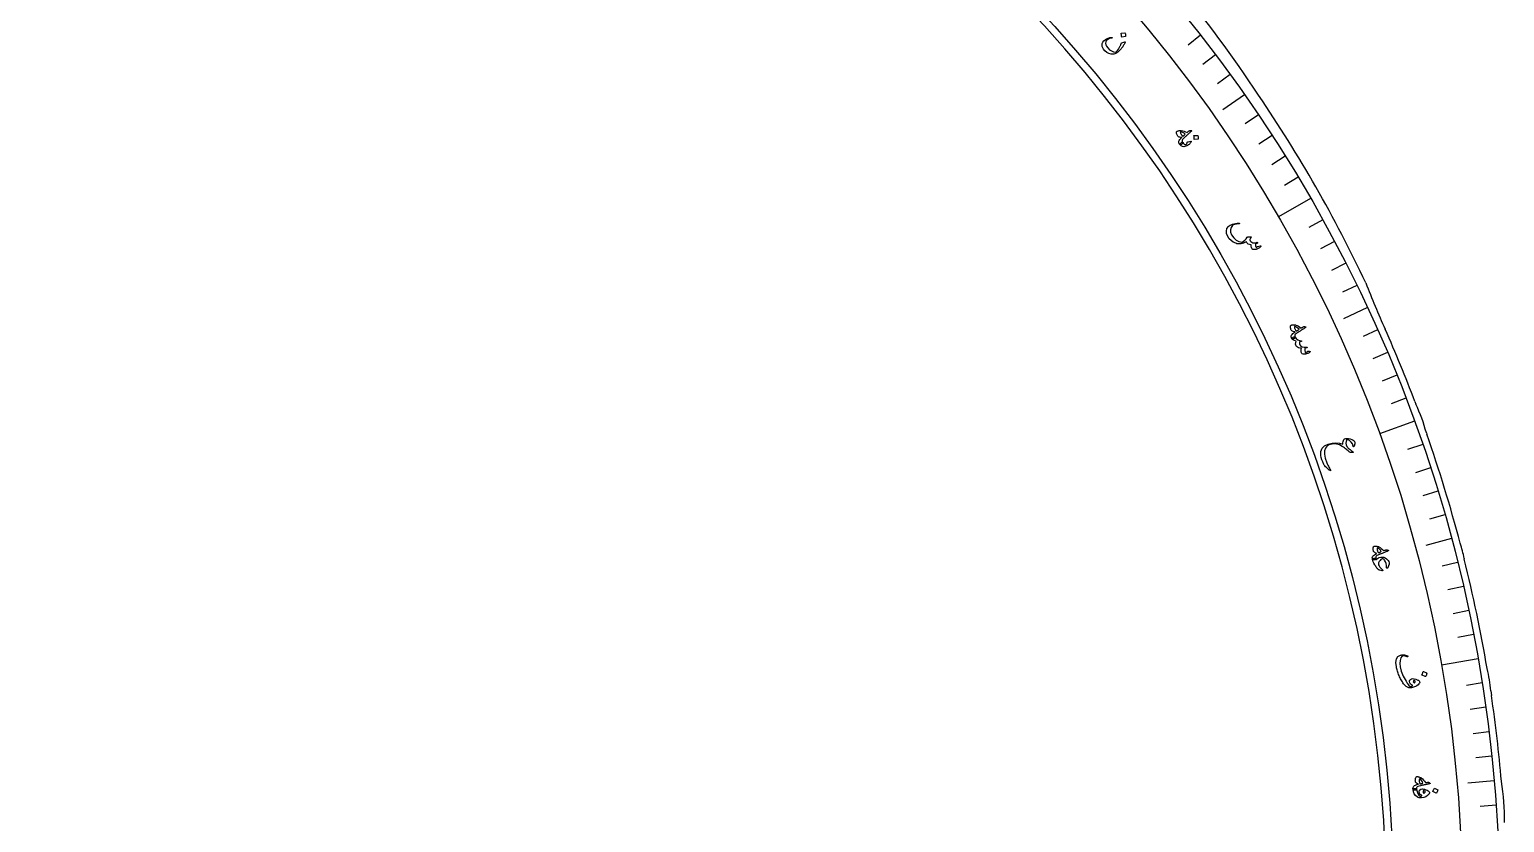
# Model space of a CAD drawing. Header units: millimetres. Extents: x -280 to 280, y -280 to 325.
# Drawn here: x -11.9 to 279.6, y 16 to 172.7 of the extents above; entities that cross this region are included whole.
import ezdxf

# ---------------------------------------------------------------- set-up
doc = ezdxf.new("R2010")
doc.units = ezdxf.units.MM
for name, color, linetype in [('CUT_INNER', 6, 'Continuous'), ('CUT_OUTER', 1, 'Continuous'), ('ENGRAVE', 7, 'Continuous'), ('ENGRAVE_FINE', 8, 'Continuous'), ('TEXT', 5, 'Continuous')]:
    doc.layers.add(name, color=color, linetype=linetype)

msp = doc.modelspace()

# ---------------------------------------------------------------- linework, layer by layer
at = {"layer": 'CUT_INNER'}
msp.add_arc((0, 0), 256.2, 91.40625, 88.59375, dxfattribs=at)
at = {"layer": 'CUT_OUTER'}
for points in [[(261.8514, 99.1658), (262.0457, 98.6479)], [(264.1159, 92.9646), (264.2062, 92.7098)], [(271.5732, 68.1745), (271.6088, 68.0345)], [(276.8307, 42.0007), (276.9694, 41.0845)]]:
    msp.add_lwpolyline(points, dxfattribs=at)
for centre, radius, start, end in [((25.2023, 23.9912), 246.4741, 33.395099, 46.134209), ((6.4383, 6.7771), 271.645, 25.241247, 34.248123), ((413.4075, 184.7942), 172.8332, 201.085778, 204.373967), ((0, 0), 280, 20.742188, 23.90625), ((232.8859, 84.8076), 32.2776, 14.638171, 25.39065), ((0.3366, 0.11), 279.646, 14.721039, 19.337495), ((254.8179, 65.4666), 16.9728, 9.180514, 19.64165), ((0.3793, 0.0876), 279.6108, 9.53771, 14.063968), ((251.3297, 40.192), 25.565, 4.056906, 14.095756), ((0.3879, 0.0515), 279.6088, 4.944193, 8.43873), ((239.8543, 17.2566), 39.7048, 358.219437, 9.997599)]:
    msp.add_arc(centre, radius, start, end, dxfattribs=at)
at = {"layer": 'ENGRAVE'}
for points in [[(228.1928, 159.7823), (223.9037, 156.7791)], [(241.2504, 139.286), (234.9021, 135.6208)], [(252.472, 117.7296), (247.7265, 115.5168)], [(261.7721, 95.2772), (254.8837, 92.7701)], [(269.0799, 72.0997), (264.0223, 70.7446)], [(274.3399, 48.3735), (267.1208, 47.1006)], [(277.5119, 24.2791), (272.2959, 23.8228)]]:
    msp.add_lwpolyline(points, dxfattribs=at)
for radius in [278.572, 271.2416, 257.628]:
    msp.add_circle((0, 0), radius, dxfattribs=at)
at = {"layer": 'ENGRAVE_FINE'}
for points in [[(219.5177, 171.506), (217.0421, 169.5719)], [(222.4775, 167.6488), (219.9685, 165.7582)], [(225.3695, 163.7405), (222.8279, 161.8939)], [(230.9467, 155.7755), (228.3422, 154.0187)], [(233.6301, 151.7212), (230.9954, 150.0101)], [(236.2425, 147.6207), (233.5782, 145.9559)], [(238.7828, 143.4752), (236.0899, 141.8571)], [(243.6446, 135.0544), (240.8969, 133.5313)], [(245.9645, 130.7816), (243.1906, 129.3067)], [(248.2095, 126.469), (245.4103, 125.0428)], [(250.3789, 122.1179), (247.5552, 120.7407)], [(254.4882, 113.3054), (251.6182, 112.0276)], [(256.4269, 108.8468), (253.535, 107.6192)], [(258.2875, 104.3549), (255.3746, 103.178)], [(260.0694, 99.8313), (257.1364, 98.7054)], [(263.395, 90.6942), (260.4246, 89.6714)], [(264.9377, 86.0835), (261.9499, 85.1127)], [(266.3997, 81.4466), (263.3954, 80.5281)], [(267.7806, 76.7848), (264.7607, 75.9189)], [(270.2972, 67.3927), (267.2489, 66.6326)], [(271.4322, 62.6651), (268.3711, 61.9584)], [(272.4845, 57.9184), (269.4116, 57.2652)], [(273.4538, 53.154), (270.37, 52.5546)], [(275.1423, 43.5783), (272.0394, 43.0868)], [(275.861, 38.7697), (272.7499, 38.3325)], [(276.4956, 33.9494), (273.3774, 33.5665)], [(277.046, 29.1187), (273.9216, 28.7903)], [(277.8934, 19.4322), (274.7595, 19.2131)]]:
    msp.add_lwpolyline(points, dxfattribs=at)
at = {"layer": 'TEXT'}
for points in [[(204.5429, 171.9735), (204.5568, 171.9722), (204.5702, 171.9654), (204.5832, 171.953), (204.5957, 171.935), (204.6476, 171.7773), (204.6832, 171.6177), (204.7024, 171.4561), (204.7053, 171.2925), (204.7012, 171.273), (204.6927, 171.2588), (204.6797, 171.2498), (204.6623, 171.2462), (203.9674, 171.1489), (203.9476, 171.1504), (203.9336, 171.1618), (203.9252, 171.1832), (203.9226, 171.2145), (203.9203, 171.2416), (203.9157, 171.2835), (203.9089, 171.3404), (203.8998, 171.4121), (203.8877, 171.4994), (203.8721, 171.6031), (203.8528, 171.7233), (203.8299, 171.8598), (203.8287, 171.8795), (203.8326, 171.8931), (203.8416, 171.9007), (203.8556, 171.9022)], [(204.5807, 170.0971), (204.5213, 169.9618), (204.4561, 169.8243), (204.3851, 169.6846), (204.3082, 169.5427), (204.2241, 169.3988), (204.1314, 169.2529), (204.0302, 169.1051), (203.9203, 168.9554), (203.8069, 168.8111), (203.689, 168.6745), (203.5666, 168.5458), (203.4396, 168.4247), (203.3078, 168.3111), (203.1707, 168.2046), (203.0284, 168.1052), (202.8808, 168.0129), (202.7171, 167.9267), (202.5552, 167.8598), (202.3951, 167.812), (202.237, 167.7834), (201.8204, 167.7863), (201.4078, 167.9017), (200.9988, 168.1296), (200.593, 168.4697), (200.3433, 168.7522), (200.1688, 169.0373), (200.0697, 169.3251), (200.0459, 169.616), (200.0968, 169.8934), (200.2117, 170.1527), (200.3908, 170.3939), (200.6342, 170.6169), (200.9293, 170.8093), (201.2463, 170.9548), (201.5853, 171.053), (201.9465, 171.1039), (201.9934, 171.1031), (202.0277, 171.0929), (202.0494, 171.0733), (202.0585, 171.0443), (202.0566, 171.0087), (202.0352, 170.9809), (201.9943, 170.9611), (201.9339, 170.9491), (201.5122, 170.8464), (201.1833, 170.6932), (200.9468, 170.4901), (200.8026, 170.2371), (200.753, 169.9565), (200.7993, 169.6591), (200.9416, 169.3448), (201.1796, 169.0133), (201.5327, 168.6676), (201.9132, 168.4145), (202.3216, 168.2537), (202.7582, 168.1854), (202.7705, 168.1867), (202.7853, 168.1926), (202.8026, 168.2032), (202.8224, 168.2183), (202.9663, 168.3523), (203.1157, 168.5302), (203.2705, 168.7522), (203.4305, 169.0184), (203.507, 169.1572), (203.5768, 169.288), (203.6399, 169.4107), (203.6963, 169.5254), (203.7454, 169.6322), (203.7864, 169.7309), (203.8193, 169.8218), (203.8442, 169.9046), (203.8587, 169.9462), (203.8772, 169.9782), (203.8997, 170.0009), (203.9263, 170.0141), (204.523, 170.2032), (204.5632, 170.2077), (204.5862, 170.1915), (204.592, 170.1547), (204.5807, 170.0971)], [(217.6773, 152.6938), (217.744, 152.6839), (217.7697, 152.6574), (217.7546, 152.6143), (217.6984, 152.5545), (217.6619, 152.5222), (217.6118, 152.4769), (217.5481, 152.4184), (217.4709, 152.3469), (217.3791, 152.2622), (217.2716, 152.164), (217.1483, 152.0525), (217.0093, 151.9276), (216.8728, 151.8047), (216.7505, 151.6948), (216.6424, 151.5979), (216.5485, 151.514), (216.4692, 151.4433), (216.405, 151.3861), (216.3558, 151.3424), (216.3217, 151.3123), (216.1108, 151.1159), (215.9622, 150.9415), (215.8757, 150.7893), (215.8513, 150.6592), (215.8586, 150.5845), (215.8842, 150.506), (215.928, 150.4235), (215.99, 150.337), (216.0175, 150.2794), (216.0198, 150.2222), (215.9968, 150.1652), (215.9486, 150.1085), (215.8814, 150.0535), (215.8077, 150.0059), (215.7278, 149.9657), (215.6414, 149.933), (215.5624, 149.913), (215.4977, 149.9065), (215.4474, 149.9137), (215.4115, 149.9344), (215.2966, 150.1028), (215.2265, 150.2682), (215.2014, 150.4306), (215.2213, 150.5901), (215.2932, 150.763), (215.416, 150.9503), (215.5897, 151.1519), (215.8143, 151.3678), (215.5974, 151.3506), (215.4123, 151.3578), (215.2589, 151.3896), (215.1372, 151.446), (215.0634, 151.5092), (214.992, 151.5944), (214.923, 151.7015), (214.8563, 151.8307), (214.7967, 151.9743), (214.7559, 152.1015), (214.7339, 152.2121), (214.7307, 152.3062), (214.7463, 152.3951), (214.7767, 152.4682), (214.8218, 152.5254), (214.8819, 152.5668), (214.9666, 152.6048), (215.0666, 152.638), (215.182, 152.6665), (215.3128, 152.6903), (215.4477, 152.7091), (215.5581, 152.7201), (215.644, 152.7233), (215.7054, 152.7187), (215.9893, 152.6529), (216.275, 152.5639), (216.5625, 152.4517), (216.8516, 152.3163), (216.9686, 152.4111), (217.0705, 152.4917), (217.1572, 152.558), (217.2289, 152.6102), (217.2923, 152.6493), (217.3544, 152.6767), (217.4152, 152.6923), (217.4747, 152.6961)], [(216.4922, 151.9967), (216.249, 152.1735), (216.012, 152.3016), (215.7815, 152.3813), (215.5575, 152.4125), (215.5332, 152.4079), (215.5167, 152.3956), (215.508, 152.3757), (215.5071, 152.3481), (215.5257, 152.2611), (215.555, 152.1734), (215.595, 152.0848), (215.6458, 151.9955), (215.7072, 151.9053), (215.7794, 151.8143), (215.8622, 151.7224), (215.9558, 151.6297), (215.9725, 151.6169), (215.9938, 151.6061), (216.0197, 151.5974), (216.0501, 151.5907), (216.1, 151.6313), (216.1513, 151.6748), (216.2043, 151.7212), (216.2587, 151.7705), (216.3148, 151.8227), (216.3724, 151.8778), (216.4315, 151.9358), (216.4922, 151.9967)], [(218.9234, 151.7143), (218.9371, 151.7118), (218.9498, 151.7038), (218.9615, 151.6903), (218.9723, 151.6713), (219.009, 151.5099), (219.0293, 151.348), (219.0332, 151.1857), (219.0206, 151.0229), (219.0147, 151.0039), (219.0049, 150.9905), (218.9911, 150.9828), (218.9735, 150.9808), (218.2732, 150.9476), (218.2537, 150.9508), (218.2408, 150.9634), (218.2345, 150.9854), (218.2348, 151.0168), (218.2351, 151.0439), (218.2345, 151.086), (218.2331, 151.1431), (218.2308, 151.2152), (218.2271, 151.3031), (218.2213, 151.4076), (218.2135, 151.5287), (218.2036, 151.6664), (218.2043, 151.6861), (218.2094, 151.6992), (218.2191, 151.7059), (218.2332, 151.7062)], [(217.036, 150.4921), (217.5601, 150.5881), (217.6224, 150.5918), (217.6577, 150.5744), (217.6659, 150.5359), (217.647, 150.4763), (217.5654, 150.334), (217.4695, 150.2011), (217.3595, 150.0775), (217.2353, 149.9632), (217.0959, 149.858), (216.9402, 149.7618), (216.7682, 149.6745), (216.5799, 149.5961), (216.2302, 149.5116), (215.919, 149.5398), (215.6462, 149.6807), (215.4115, 149.9344), (215.4095, 149.981), (215.4478, 150.0569), (215.5266, 150.1622), (215.6457, 150.2969), (215.7154, 150.3604), (215.7799, 150.4023), (215.839, 150.4227), (215.8929, 150.4216), (215.921, 150.4103), (215.9466, 150.3924), (215.9696, 150.368), (215.99, 150.337), (216.1191, 150.1634), (216.2624, 150.0342), (216.4201, 149.9493), (216.5923, 149.9087), (216.6033, 149.9091), (216.6145, 149.9145), (216.6258, 149.9247), (216.6374, 149.9399), (216.7108, 150.0281), (216.7775, 150.1296), (216.8374, 150.2443), (216.8904, 150.3722), (216.9127, 150.4174), (216.9444, 150.4525), (216.9855, 150.4774), (217.036, 150.4921)], [(231.3008, 129.933), (231.3374, 129.9377), (231.3674, 129.9343), (231.3909, 129.9226), (231.4076, 129.9027), (231.4204, 129.872), (231.4239, 129.8418), (231.4181, 129.812), (231.4031, 129.7828), (231.3396, 129.6958), (231.2494, 129.6086), (231.1324, 129.521), (230.9886, 129.4332), (230.7402, 129.3137), (230.4871, 129.2308), (230.2292, 129.1844), (229.9665, 129.1744), (229.8973, 129.1827), (229.8373, 129.2006), (229.7864, 129.2281), (229.7447, 129.2652), (229.6403, 129.4258), (229.5686, 129.6216), (229.5295, 129.8529), (229.523, 130.1196), (229.189, 130.1578), (228.9163, 130.272), (228.7048, 130.4624), (228.5542, 130.7289), (228.4059, 130.6556), (228.2609, 130.5892), (228.1192, 130.5298), (227.9809, 130.4773), (227.8451, 130.4313), (227.711, 130.3913), (227.5785, 130.3572), (227.4477, 130.329), (227.2013, 130.2964), (226.9537, 130.301), (226.7051, 130.3428), (226.4553, 130.4217), (225.967, 130.6606), (225.5434, 130.966), (225.1841, 131.3382), (224.8887, 131.7775), (224.6577, 132.3321), (224.6027, 132.8461), (224.7239, 133.3204), (225.0219, 133.7551), (225.1546, 133.8691), (225.3271, 133.9773), (225.5395, 134.0798), (225.7917, 134.1765), (226.0801, 134.2622), (226.3941, 134.3277), (226.7337, 134.373), (227.099, 134.3977), (227.1235, 134.3968), (227.1443, 134.3904), (227.1616, 134.3785), (227.1754, 134.361), (227.1849, 134.341), (227.1895, 134.3216), (227.1893, 134.3027), (227.1843, 134.2844), (227.1715, 134.2666), (227.1549, 134.2534), (227.1344, 134.2447), (227.1101, 134.2406), (226.6291, 134.1991), (226.2526, 134.1326), (225.9806, 134.0416), (225.8128, 133.9262), (225.5277, 133.5288), (225.4048, 133.0972), (225.4437, 132.6312), (225.6441, 132.1302), (226.0615, 131.5102), (226.5437, 131.0596), (227.0916, 130.778), (227.7061, 130.6656), (227.9779, 130.8232), (228.2402, 131.0329), (228.4929, 131.2946), (228.7358, 131.6086), (228.7585, 131.6436), (228.7822, 131.6692), (228.8069, 131.6851), (228.8326, 131.6914), (228.9294, 131.6985), (229.0205, 131.7045), (229.1059, 131.7096), (229.1857, 131.7136), (229.259, 131.7162), (229.325, 131.7167), (229.3837, 131.7154), (229.435, 131.712), (229.4588, 131.707), (229.4737, 131.6957), (229.4797, 131.6783), (229.477, 131.6546), (229.4725, 131.6408), (229.4649, 131.6206), (229.4542, 131.594), (229.4403, 131.5612), (229.4227, 131.5229), (229.4011, 131.4799), (229.3753, 131.4324), (229.3454, 131.3802), (229.2895, 131.277), (229.2524, 131.196), (229.2342, 131.1371), (229.235, 131.1002), (229.3212, 130.9149), (229.4523, 130.7551), (229.6284, 130.6209), (229.8496, 130.5121), (229.9661, 130.4931), (230.1333, 130.5039), (230.3511, 130.5445), (230.6196, 130.6147), (230.6451, 130.6213), (230.6702, 130.6207), (230.6947, 130.6132), (230.7187, 130.5985), (230.7378, 130.5828), (230.7512, 130.5649), (230.7591, 130.5451), (230.7614, 130.5232), (230.7335, 130.473), (230.659, 130.4179), (230.5378, 130.3578), (230.3699, 130.2928), (230.3635, 130.1071), (230.3913, 129.9284), (230.4532, 129.7567), (230.5493, 129.5918), (230.5981, 129.622), (230.635, 129.6512), (230.6601, 129.6794), (230.6734, 129.7066), (230.6843, 129.7353), (230.699, 129.7571), (230.7176, 129.772), (230.74, 129.7801)], [(240.2501, 113.9239), (240.3142, 113.903), (240.3352, 113.8725), (240.313, 113.8325), (240.2476, 113.783), (240.2061, 113.7574), (240.1491, 113.7211), (240.0765, 113.6742), (239.9884, 113.6167), (239.8837, 113.5486), (239.7612, 113.4699), (239.6209, 113.3807), (239.4629, 113.2809), (239.3077, 113.1828), (239.1686, 113.095), (239.0457, 113.0176), (238.9391, 112.9507), (238.849, 112.8943), (238.7761, 112.8487), (238.7203, 112.814), (238.6816, 112.79), (238.4407, 112.6318), (238.2648, 112.485), (238.154, 112.3495), (238.1081, 112.2253), (238.1028, 112.1504), (238.1148, 112.0687), (238.1441, 111.98), (238.1906, 111.8843), (238.2081, 111.823), (238.2007, 111.7661), (238.1685, 111.7138), (238.1114, 111.6661), (238.0359, 111.6231), (237.9553, 111.5885), (237.8697, 111.5624), (237.7791, 111.5447), (237.6978, 111.5382), (237.633, 111.5428), (237.5846, 111.5582), (237.5527, 111.5847), (237.4677, 111.7701), (237.4265, 111.9449), (237.429, 112.1092), (237.4754, 112.2631), (237.5754, 112.4214), (237.728, 112.5854), (237.9331, 112.7549), (238.1907, 112.93), (237.974, 112.9495), (237.7928, 112.9877), (237.6469, 113.0449), (237.5365, 113.1209), (237.4743, 113.1956), (237.4182, 113.2916), (237.3682, 113.4088), (237.3243, 113.5473), (237.2896, 113.699), (237.2707, 113.8312), (237.2677, 113.9439), (237.2804, 114.0373), (237.3107, 114.1222), (237.3529, 114.1892), (237.4071, 114.238), (237.4732, 114.2687), (237.5631, 114.2919), (237.6673, 114.3078), (237.7858, 114.3165), (237.9187, 114.318), (238.0548, 114.3138), (238.1655, 114.3061), (238.2507, 114.2948), (238.3105, 114.28), (238.5793, 114.1674), (238.846, 114.0316), (239.1105, 113.8727), (239.3727, 113.6906), (239.504, 113.7644), (239.618, 113.8267), (239.7147, 113.8775), (239.7941, 113.9169), (239.8632, 113.9448), (239.929, 113.9613), (239.9916, 113.9665), (240.0509, 113.9603)], [(238.9648, 113.436), (238.7547, 113.6511), (238.5427, 113.8173), (238.3288, 113.9345), (238.1132, 114.003), (238.0885, 114.0025), (238.0702, 113.9932), (238.0583, 113.975), (238.0528, 113.948), (238.0565, 113.8591), (238.0706, 113.7677), (238.0952, 113.6737), (238.1302, 113.5771), (238.1756, 113.4779), (238.2314, 113.376), (238.2976, 113.2715), (238.3743, 113.1643), (238.3886, 113.149), (238.4078, 113.1348), (238.4318, 113.1218), (238.4607, 113.11), (238.5166, 113.1417), (238.5746, 113.176), (238.6346, 113.2128), (238.6966, 113.2523), (238.7606, 113.2943), (238.8266, 113.339), (238.8947, 113.3862), (238.9648, 113.436)], [(241.1674, 109.0743), (241.1852, 109.0634), (241.1899, 109.0435), (241.1816, 109.0144), (241.1602, 108.9762), (241.1173, 108.9261), (241.0484, 108.8718), (240.9534, 108.8133), (240.8324, 108.7506), (240.6925, 108.6848), (240.5517, 108.6303), (240.41, 108.5873), (240.2675, 108.5556), (239.9783, 108.5204), (239.7565, 108.5261), (239.6021, 108.573), (239.5149, 108.6609), (239.416, 108.9176), (239.3762, 109.1788), (239.3953, 109.4445), (239.4733, 109.7149), (239.1494, 109.7275), (238.8718, 109.7911), (238.6407, 109.9058), (238.4559, 110.0717), (238.3361, 110.2797), (238.2894, 110.5249), (238.3158, 110.8074), (238.4151, 111.1274), (238.0973, 111.2008), (237.8477, 111.3014), (237.6662, 111.4293), (237.5527, 111.5847), (237.5561, 111.6282), (237.5992, 111.6883), (237.6822, 111.7649), (237.8049, 111.8582), (237.9345, 111.9321), (238.0421, 111.9611), (238.1274, 111.9452), (238.1906, 111.8843), (238.4176, 111.5929), (238.6952, 111.3744), (239.0239, 111.2289), (239.4036, 111.1561), (239.4243, 111.1522), (239.441, 111.1454), (239.4536, 111.1356), (239.4622, 111.1229), (239.4683, 111.1052), (239.47, 111.0876), (239.4673, 111.0702), (239.4602, 111.0529), (239.4251, 111.0285), (239.3531, 111.014), (239.2441, 111.0093), (239.0982, 111.0143), (239.0436, 110.8936), (239.0331, 110.7406), (239.0666, 110.5553), (239.1439, 110.3376), (239.3186, 110.1024), (239.6016, 109.9565), (239.9932, 109.8998), (240.4935, 109.932), (240.519, 109.934), (240.5391, 109.9313), (240.5537, 109.9239), (240.563, 109.912), (240.5704, 109.8911), (240.573, 109.8713), (240.5708, 109.8525), (240.5638, 109.8347), (240.5501, 109.8177), (240.5347, 109.8042), (240.5177, 109.7943), (240.4991, 109.7879), (240.1673, 109.7226), (240.1315, 109.6056), (240.1122, 109.4757), (240.1094, 109.333), (240.1232, 109.1775), (240.1517, 109.0331), (240.1901, 108.9307), (240.2384, 108.8704), (240.2966, 108.8522), (240.3654, 108.8689), (240.4524, 108.9164), (240.5577, 108.9947), (240.6812, 109.1039), (240.7252, 109.1147), (240.8209, 109.1134), (240.9683, 109.1), (241.1674, 109.0743)], [(249.8609, 91.3872), (249.9347, 91.2823), (249.979, 91.1551), (249.9939, 91.0056), (249.9793, 90.8338), (249.9621, 90.7429), (249.9422, 90.6577), (249.9197, 90.5785), (249.8944, 90.5051), (249.867, 90.4378), (249.8379, 90.3767), (249.807, 90.3218), (249.7744, 90.2731), (249.739, 90.2357), (249.7091, 90.2348), (249.6847, 90.2705), (249.6659, 90.3428), (249.5346, 90.7964), (249.2893, 91.1718), (248.9304, 91.4684), (248.4581, 91.6858), (248.432, 91.6871), (248.4088, 91.678), (248.3884, 91.6585), (248.3708, 91.6284), (248.2687, 91.2854), (248.2422, 90.9455), (248.2914, 90.6085), (248.4163, 90.2742), (248.4502, 90.2182), (248.5069, 90.1507), (248.5866, 90.0716), (248.6892, 89.981), (248.8888, 89.8205), (249.0648, 89.6784), (249.2175, 89.5548), (249.3467, 89.4498), (249.4525, 89.3635), (249.5349, 89.296), (249.594, 89.2471), (249.6297, 89.2171), (249.6661, 89.169), (249.6613, 89.1344), (249.6153, 89.1133), (249.5281, 89.1056), (249.2903, 89.1109), (249.1095, 89.125), (248.9859, 89.148), (248.9194, 89.1799), (248.7928, 89.3061), (248.6514, 89.4368), (248.4953, 89.572), (248.3245, 89.7116), (248.1389, 89.8555), (247.9386, 90.0038), (247.7235, 90.1564), (247.4937, 90.3133), (246.9597, 90.6003), (246.398, 90.7594), (245.8089, 90.791), (245.1924, 90.6956), (244.8782, 90.5856), (244.6062, 90.4293), (244.3763, 90.2269), (244.1883, 89.9784), (244.0031, 89.4638), (243.9893, 88.8028), (244.1456, 87.9946), (244.4706, 87.038), (244.5321, 86.8941), (244.6013, 86.7402), (244.6781, 86.5762), (244.7625, 86.402), (244.8548, 86.2184), (244.9552, 86.0258), (245.0637, 85.8243), (245.1803, 85.6138), (245.198, 85.5766), (245.2057, 85.5472), (245.2034, 85.5255), (245.1912, 85.5115), (245.1038, 85.5213), (244.9398, 85.6257), (244.6991, 85.8243), (244.3815, 86.1167), (244.1997, 86.2981), (244.0541, 86.4616), (243.9448, 86.6072), (243.8718, 86.7351), (243.6518, 87.2294), (243.4808, 87.6882), (243.3591, 88.1117), (243.2869, 88.5001), (243.2968, 89.2873), (243.5373, 89.9274), (244.0098, 90.4208), (244.7151, 90.7668), (245.5154, 90.9694), (246.2648, 91.03), (246.9633, 90.9479), (247.6108, 90.7225), (247.632, 91.0315), (247.6728, 91.2916), (247.7336, 91.503), (247.8144, 91.6655), (247.8527, 91.7157), (247.8993, 91.7576), (247.9543, 91.791), (248.0176, 91.816), (248.1986, 91.8542), (248.3756, 91.8752), (248.5485, 91.8789), (248.7174, 91.8653), (249.0728, 91.7956), (249.3819, 91.6926), (249.6446, 91.5565), (249.8609, 91.3872)], [(256.5681, 69.7968), (256.6275, 69.7649), (256.6427, 69.7312), (256.6138, 69.6958), (256.5408, 69.6586), (256.4954, 69.6406), (256.4329, 69.615), (256.3532, 69.5816), (256.2563, 69.5405), (256.1412, 69.4919), (256.0068, 69.4361), (255.853, 69.373), (255.6799, 69.3026), (255.5097, 69.2334), (255.3574, 69.1715), (255.2228, 69.117), (255.106, 69.0699), (255.0075, 69.0303), (254.9277, 68.9983), (254.8666, 68.9739), (254.8242, 68.9571), (254.5593, 68.8438), (254.3603, 68.7303), (254.2273, 68.6165), (254.1602, 68.5023), (254.1418, 68.4296), (254.1392, 68.347), (254.1524, 68.2545), (254.1814, 68.1522), (254.1877, 68.0887), (254.1704, 68.034), (254.1295, 67.9882), (254.0649, 67.9513), (253.983, 67.9223), (253.8976, 67.9025), (253.8088, 67.8918), (253.7164, 67.8903), (253.6353, 67.8983), (253.5722, 67.9142), (253.5273, 67.938), (253.5006, 67.9696), (253.4496, 68.1671), (253.4398, 68.3465), (253.4713, 68.5078), (253.5441, 68.6511), (253.6704, 68.7893), (253.8495, 68.9238), (254.0812, 69.0545), (254.3658, 69.1815), (254.1559, 69.2388), (253.9842, 69.3084), (253.8507, 69.3904), (253.7554, 69.4847), (253.7074, 69.5692), (253.6691, 69.6735), (253.6405, 69.7977), (253.6216, 69.9418), (253.6143, 70.0972), (253.619, 70.2307), (253.6358, 70.3422), (253.6648, 70.4318), (253.7096, 70.5101), (253.7629, 70.5686), (253.8249, 70.6071), (253.8954, 70.6257), (253.988, 70.6327), (254.0933, 70.63), (254.2116, 70.6177), (254.3426, 70.5956), (254.4759, 70.5676), (254.5835, 70.5404), (254.6654, 70.5143), (254.7216, 70.4892), (254.9664, 70.331), (255.2049, 70.1503), (255.4373, 69.9473), (255.6633, 69.7218), (255.8055, 69.7713), (255.9287, 69.8125), (256.0328, 69.8455), (256.1179, 69.8703), (256.1909, 69.8856), (256.2586, 69.8903), (256.3211, 69.8843), (256.3783, 69.8678)], [(255.2169, 69.5431), (255.048, 69.7919), (254.8686, 69.9928), (254.6787, 70.1459), (254.4786, 70.2513), (254.4542, 70.2552), (254.4345, 70.2492), (254.4195, 70.2334), (254.4094, 70.2078), (254.3974, 70.1197), (254.3952, 70.0272), (254.4028, 69.9303), (254.4202, 69.8291), (254.4474, 69.7234), (254.4844, 69.6133), (254.5312, 69.4988), (254.5877, 69.3798), (254.5991, 69.3621), (254.6155, 69.3447), (254.6369, 69.3277), (254.6632, 69.3111), (254.7239, 69.3324), (254.787, 69.3559), (254.8525, 69.3816), (254.9205, 69.4095), (254.9909, 69.4396), (255.0638, 69.4719), (255.1391, 69.5064), (255.2169, 69.5431)], [(255.4038, 65.7496), (254.8961, 65.8367), (254.8443, 65.851), (254.8014, 65.8666), (254.7672, 65.8835), (254.7418, 65.9016), (254.6305, 65.9983), (254.5223, 66.1048), (254.417, 66.221), (254.3146, 66.347), (254.2143, 66.482), (254.1153, 66.6253), (254.0176, 66.7769), (253.9211, 66.9368), (253.756, 67.2397), (253.6308, 67.5127), (253.5457, 67.756), (253.5006, 67.9696), (253.5159, 68.0599), (253.5745, 68.1326), (253.6762, 68.1877), (253.8212, 68.2252), (253.9569, 68.2409), (254.0608, 68.239), (254.1329, 68.2195), (254.1733, 68.1823), (254.1753, 68.1748), (254.1773, 68.1672), (254.1793, 68.1597), (254.1814, 68.1522), (254.1907, 68.0945), (254.2036, 68.0389), (254.22, 67.9852), (254.2399, 67.9334), (254.3512, 68.0612), (254.4821, 68.1721), (254.6327, 68.2661), (254.8031, 68.3432), (255.121, 68.433), (255.42, 68.4538), (255.7, 68.4053), (255.961, 68.2875), (256.2211, 68.1152), (256.4335, 67.9349), (256.5982, 67.7469), (256.715, 67.5512), (256.7746, 67.3225), (256.7576, 67.0413), (256.6639, 66.7078), (256.4934, 66.3223), (256.4634, 66.276), (256.4256, 66.248), (256.3801, 66.2382), (256.3269, 66.2468), (256.2822, 66.2672), (256.2528, 66.2986), (256.2388, 66.3411), (256.24, 66.3947), (256.2503, 66.7794), (256.1935, 67.1478), (256.0696, 67.4997), (255.8788, 67.8347), (255.7808, 67.9616), (255.685, 68.0534), (255.5914, 68.1102), (255.4999, 68.132), (255.396, 68.1155), (255.2742, 68.0515), (255.1347, 67.9404), (254.9772, 67.782), (254.8241, 67.5996), (254.7162, 67.4375), (254.6535, 67.2956), (254.6361, 67.1738), (254.6752, 66.9291), (254.7655, 66.6968), (254.9069, 66.4768), (255.0996, 66.2689), (255.3082, 66.0886), (255.4096, 65.9935), (255.4748, 65.9134), (255.5037, 65.8481), (255.4965, 65.7977), (255.478, 65.7732), (255.4564, 65.7571), (255.4317, 65.7492), (255.4038, 65.7496)], [(262.7615, 43.8878), (262.7985, 43.7342), (262.7648, 43.5698), (262.6603, 43.3949), (262.485, 43.2094), (262.2465, 43.0308), (261.9524, 42.8763), (261.6028, 42.7458), (261.1977, 42.6394), (261.0491, 42.6106), (260.9088, 42.5982), (260.7768, 42.6019), (260.653, 42.6219), (260.3961, 42.7217), (260.1387, 42.8906), (259.8806, 43.1283), (259.6217, 43.4347), (259.4956, 43.6107), (259.3737, 43.7938), (259.2559, 43.9839), (259.1422, 44.1809), (259.0325, 44.3854), (258.9268, 44.5979), (258.8249, 44.8184), (258.7268, 45.0468), (258.6342, 45.2771), (258.5486, 45.5031), (258.47, 45.7248), (258.3983, 45.9422), (258.3341, 46.1559), (258.2778, 46.3666), (258.2292, 46.5742), (258.1885, 46.7787), (258.1019, 47.647), (258.2097, 48.3174), (258.5137, 48.7907), (259.0149, 49.0669), (259.138, 49.0957), (259.2807, 49.1152), (259.4431, 49.1256), (259.6252, 49.1266), (259.8285, 49.1107), (260.0298, 49.0733), (260.2292, 49.0145), (260.4266, 48.9342), (260.4499, 48.9211), (260.4681, 48.904), (260.481, 48.8829), (260.4887, 48.8578), (260.4899, 48.8325), (260.4836, 48.8108), (260.4695, 48.7927), (260.4479, 48.7782), (260.4228, 48.7685), (260.3985, 48.7649), (260.3751, 48.7675), (260.3526, 48.7763), (259.9046, 48.9079), (259.5423, 48.9115), (259.2658, 48.7877), (259.0749, 48.5369), (258.9206, 48.0345), (258.8849, 47.4347), (258.967, 46.7367), (259.1662, 45.9399), (259.2798, 45.5948), (259.4104, 45.2521), (259.558, 44.9116), (259.7226, 44.5733), (259.9041, 44.2376), (260.1025, 43.9049), (260.3177, 43.5752), (260.5498, 43.2483), (260.6899, 43.0768), (260.8308, 42.953), (260.9728, 42.877), (261.1158, 42.8487), (261.2041, 42.8911), (261.2821, 42.9477), (261.3498, 43.0185), (261.4072, 43.1037), (261.4091, 43.113), (261.4021, 43.1228), (261.386, 43.1331), (261.3609, 43.1438), (261.1638, 43.2258), (261.0088, 43.3284), (260.896, 43.4519), (260.8253, 43.5962), (260.7749, 43.8732), (260.8199, 44.1007), (260.9605, 44.2788), (261.1968, 44.4076), (261.4185, 44.4438), (261.7018, 44.4155), (262.0467, 44.3226), (262.453, 44.1646), (262.556, 44.1103), (262.6417, 44.0461), (262.7102, 43.9719), (262.7615, 43.8878)], [(261.6866, 43.6205), (261.7262, 43.5976), (261.7623, 43.5952), (261.7951, 43.6131), (261.8244, 43.6514), (261.8863, 43.7976), (261.8871, 43.9175), (261.8267, 44.0112), (261.7052, 44.0786), (261.6705, 44.0843), (261.6411, 44.0818), (261.6171, 44.0713), (261.5984, 44.0527), (261.5481, 43.9325), (261.546, 43.8204), (261.5922, 43.7165), (261.6866, 43.6205)], [(264.1788, 45.552), (264.1901, 45.5439), (264.1983, 45.5311), (264.2033, 45.5138), (264.205, 45.4919), (264.1705, 45.3291), (264.1208, 45.1729), (264.056, 45.0232), (263.9761, 44.8801), (263.9627, 44.8652), (263.9482, 44.8572), (263.9325, 44.8561), (263.9156, 44.8618), (263.2662, 45.1292), (263.2499, 45.1405), (263.2435, 45.1575), (263.247, 45.1802), (263.2605, 45.2087), (263.2722, 45.2333), (263.2894, 45.2719), (263.3121, 45.3246), (263.3403, 45.3913), (263.3739, 45.4731), (263.4127, 45.5708), (263.4565, 45.6846), (263.5055, 45.8144), (263.5144, 45.8321), (263.5246, 45.8419), (263.5362, 45.8439), (263.5491, 45.8381)], [(264.8242, 23.8106), (264.8771, 23.7688), (264.8862, 23.733), (264.8515, 23.7032), (264.773, 23.6793), (264.7253, 23.6696), (264.6592, 23.6553), (264.5749, 23.6364), (264.4724, 23.6129), (264.3505, 23.5852), (264.2084, 23.5537), (264.0459, 23.5185), (263.8631, 23.4796), (263.6835, 23.4411), (263.5227, 23.4069), (263.3807, 23.3768), (263.2574, 23.3509), (263.1535, 23.3291), (263.0693, 23.3116), (263.0049, 23.2982), (262.9602, 23.2891), (262.6795, 23.224), (262.4637, 23.147), (262.3129, 23.0582), (262.2269, 22.9576), (262.196, 22.8892), (262.179, 22.8083), (262.1758, 22.715), (262.1864, 22.6091), (262.1816, 22.5455), (262.155, 22.4947), (262.1067, 22.4568), (262.0366, 22.4317), (261.9509, 22.4175), (261.8633, 22.413), (261.774, 22.418), (261.6828, 22.4327), (261.6043, 22.4548), (261.545, 22.4815), (261.505, 22.5127), (261.4842, 22.5486), (261.4686, 22.7519), (261.4903, 22.9302), (261.5496, 23.0835), (261.6463, 23.2119), (261.7949, 23.3259), (261.9947, 23.4269), (262.2458, 23.5151), (262.5481, 23.5903), (262.3515, 23.6835), (262.1947, 23.7821), (262.0776, 23.8861), (262.0002, 23.9957), (261.9677, 24.0872), (261.9483, 24.1967), (261.9419, 24.324), (261.9486, 24.4691), (261.9685, 24.6234), (261.9965, 24.754), (262.0326, 24.8609), (262.0768, 24.944), (262.1346, 25.0133), (262.1974, 25.0615), (262.2651, 25.0886), (262.3378, 25.0945), (262.4302, 25.0852), (262.5334, 25.0641), (262.6477, 25.0313), (262.7729, 24.9866), (262.8992, 24.9357), (263.0003, 24.8902), (263.0764, 24.8501), (263.1273, 24.8155), (263.3407, 24.6169), (263.5439, 24.3973), (263.7371, 24.1567), (263.9202, 23.8951), (264.0689, 23.919), (264.1974, 23.938), (264.3057, 23.9523), (264.3938, 23.9617), (264.4683, 23.9641), (264.5358, 23.9568), (264.5963, 23.94), (264.6498, 23.9137)], [(263.4494, 23.7973), (263.3267, 24.0718), (263.1852, 24.3011), (263.0251, 24.4851), (262.8465, 24.6238), (262.8231, 24.6319), (262.8027, 24.6295), (262.7852, 24.6166), (262.7707, 24.5931), (262.7434, 24.5085), (262.7251, 24.4178), (262.7156, 24.3211), (262.7151, 24.2184), (262.7233, 24.1096), (262.7405, 23.9947), (262.7665, 23.8737), (262.8014, 23.7467), (262.8095, 23.7273), (262.8226, 23.7073), (262.8407, 23.6868), (262.8637, 23.6658), (262.9271, 23.6762), (262.9934, 23.6883), (263.0624, 23.7021), (263.1342, 23.7177), (263.2088, 23.735), (263.2862, 23.7541), (263.3664, 23.7748), (263.4494, 23.7973)], [(264.7516, 21.9204), (264.7483, 21.8658), (264.7298, 21.804), (264.6962, 21.735), (264.6474, 21.6588), (264.3474, 21.3258), (263.9986, 21.0834), (263.6013, 20.9311), (263.1555, 20.8687), (262.9204, 20.8741), (262.7087, 20.9058), (262.5205, 20.9638), (262.3556, 21.0481), (262.0059, 21.3355), (261.7442, 21.6812), (261.5704, 22.0855), (261.4842, 22.5486), (261.4914, 22.5966), (261.5215, 22.6397), (261.5747, 22.6781), (261.6509, 22.7116), (261.6934, 22.7253), (261.7372, 22.7357), (261.7823, 22.7428), (261.8287, 22.7466), (261.8747, 22.7479), (261.919, 22.7476), (261.9614, 22.7456), (262.002, 22.742), (262.073, 22.7271), (262.1275, 22.7), (262.1653, 22.6607), (262.1864, 22.6091), (262.2868, 22.1582), (262.4341, 21.7717), (262.6286, 21.4495), (262.8705, 21.1915), (262.9792, 21.2135), (263.0652, 21.2366), (263.1285, 21.2609), (263.1692, 21.2863), (263.2037, 21.3156), (263.2256, 21.342), (263.235, 21.3653), (263.2319, 21.3857), (263.2258, 21.3995), (263.2181, 21.4102), (263.2086, 21.4177), (263.1975, 21.4222), (263.0372, 21.4848), (262.9106, 21.5677), (262.8176, 21.671), (262.7583, 21.7947), (262.6985, 22.163), (262.7778, 22.4264), (262.9966, 22.5851), (263.355, 22.639), (263.5644, 22.6255), (263.7843, 22.5813), (264.0147, 22.5064), (264.2556, 22.4005), (264.4648, 22.2849), (264.6172, 22.1663), (264.7128, 22.0448), (264.7516, 21.9204)], [(263.8872, 22.1091), (263.8587, 22.185), (263.7955, 22.2413), (263.6977, 22.2779), (263.5651, 22.2947), (263.5446, 22.2925), (263.5301, 22.2898), (263.5216, 22.2866), (263.5189, 22.283), (263.5066, 22.2027), (263.503, 22.1222), (263.5083, 22.0414), (263.5224, 21.9604), (263.5435, 21.8898), (263.5704, 21.8325), (263.603, 21.7884), (263.6414, 21.7576), (263.7595, 21.856), (263.8398, 21.9474), (263.8824, 22.0318), (263.8872, 22.1091)], [(266.3633, 22.4757), (266.3739, 22.4667), (266.3809, 22.4533), (266.3843, 22.4357), (266.3842, 22.4138), (266.3356, 22.255), (266.2726, 22.1041), (266.195, 21.9609), (266.103, 21.8256), (266.0884, 21.812), (266.0733, 21.8053), (266.0575, 21.8055), (266.0412, 21.8126), (265.4175, 22.1342), (265.4022, 22.1468), (265.3973, 22.1642), (265.4028, 22.1865), (265.4187, 22.2136), (265.4324, 22.237), (265.4529, 22.274), (265.4801, 22.3243), (265.514, 22.3882), (265.5546, 22.4665), (265.6017, 22.5603), (265.6552, 22.6695), (265.7153, 22.7943), (265.7256, 22.8111), (265.7367, 22.8199), (265.7484, 22.821), (265.7607, 22.8141)]]:
    msp.add_lwpolyline(points, close=True, dxfattribs=at)

doc.saveas('drawing.dxf')
